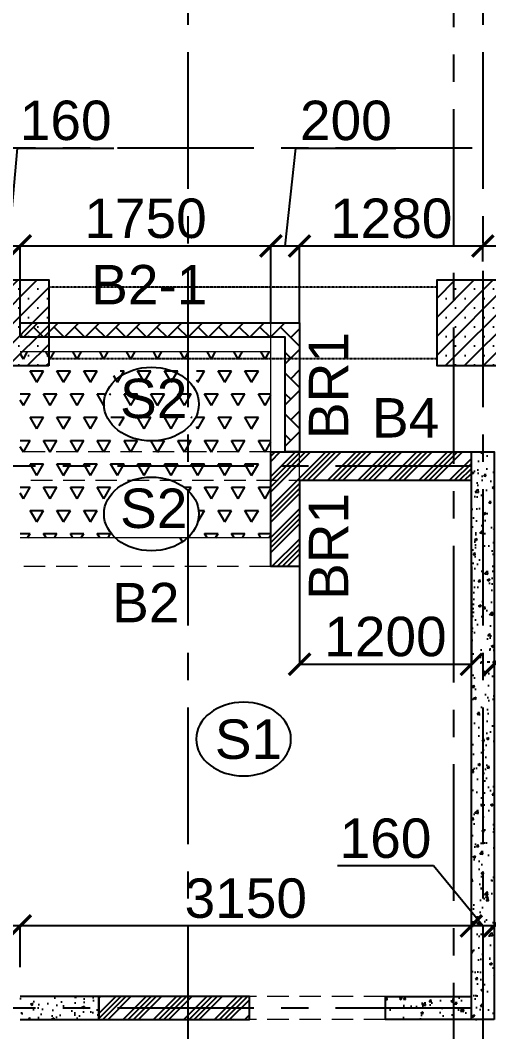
# Model space of a CAD drawing. Header units: inches. Extents: x -1898 to 127651, y -195120 to -109120.
# Drawn here: x 57821 to 61092, y -123235 to -116178 of the extents above; entities that cross this region are included whole.
import ezdxf

# ---------------------------------------------------------------- set-up
doc = ezdxf.new("R2010")
doc.units = ezdxf.units.IN
doc.header["$MEASUREMENT"] = 0
for name, pattern in [('CENTER', [50.8, 31.75, -6.35, 6.35, -6.35]), ('DASHED2', [9.525, 6.35, -3.175]), ('Hidden', [3, 2, -1])]:
    doc.linetypes.add(name, pattern=pattern)
for name, color, linetype in [('160 R.C. WALL HAT', 8, 'Continuous'), ('160 R.C.WALL', 6, 'Continuous'), ('AR-Column', 40, 'Continuous'), ('AR-Hidden', 251, 'DASHED2'), ('BAL. PARAPET WALL', 4, 'Continuous'), ('BEAM TEXT', 4, 'Continuous'), ('DIM', 251, 'Continuous'), ('GRID', 8, 'CENTER'), ('NON S.WALL HATCH', 8, 'Continuous'), ('NON STRUC R.C.WALL', 6, 'Continuous'), ('NON.STRUC.R.C.WALLS', 1, 'Continuous'), ('PARAPET WALL', 4, 'Continuous'), ('SUNKEN', 8, 'Continuous')]:
    doc.layers.add(name, color=color, linetype=linetype)
for name, color, linetype, lineweight in [('BEAMS', 3, 'Continuous', 0), ('SLAB CIR', 1, 'Continuous', 25), ('SLAB TXT', 3, 'Continuous', 0)]:
    doc.layers.add(name, color=color, linetype=linetype, lineweight=lineweight)
doc.styles.add('T200', font='sanss___.ttf', dxfattribs={"height": 275})
doc.styles.add('T300', font='sanss___.ttf', dxfattribs={"height": 350})
doc.dimstyles.new('T 200', dxfattribs={"dimtxt": 275, "dimasz": 150, "dimexe": 1, "dimexo": 0, "dimgap": 50, "dimtad": 1, "dimdec": 0, "dimrnd": 5, "dimdsep": 46, "dimtxsty": 'T200', "dimblk": 'ARCHTICK', "dimcen": 2.5, "dimdle": 1, "dimclrd": 5, "dimclre": 253, "dimclrt": 1, "dimadec": 0, "dimazin": 0, "dimtfac": 1, "dimtdec": 0, "dimtmove": 2, "dimatfit": 3, "dimfxl": 0, "dimarcsym": 0})
pattern_1 = [(45, (2346260.05, -240371.21), (-106.066017, 106.066017), []), (45, (2346295.4, -240371.21), (-106.066017, 106.066017), []), (45, (2346330.76, -240371.21), (-106.066017, 106.066017), []), (45, (2346366.12, -240371.21), (-106.066017, 106.066017), [])]
pattern_2 = [(50, (2184721.52, 112605.64), (179.315046, -15.688034), [18.75, -206.25]), (355, (2184721.52, 112605.64), (-34.687833, 188.048033), [15, -165]), (100.451444, (2184736.47, 112604.33), (144.627212, 172.359998), [15.935048, -175.285528]), (46.1842, (2184721.52, 112655.64), (266.810333, -41.37982), [28.125, -309.375]), (96.635635, (2184743.76, 112652.2), (233.665486, 243.52965), [23.902586, -262.92844]), (351.184164, (2184721.52, 112655.64), (233.665486, 243.52965), [22.5, -247.5]), (21, (2184746.52, 112643.14), (149.226763, -100.654723), [18.75, -206.25]), (326, (2184746.52, 112643.14), (60.828833, 181.287511), [15, -165]), (71.451445, (2184758.96, 112634.75), (210.055594, 80.632788), [15.935047, -175.285528]), (37.5, (2184721.524, 112605.64), (3.0399638, 83.2234635), [0, -163, 0, -167.5, 0, -165.625]), (7.5, (2184721.52, 112605.64), (65.7673844, 98.602928), [0, -95.5, 0, -159.25, 0, -63.125]), (327.5, (2184665.774, 112605.64), (133.455609, -5.638718), [0, -62.5, 0, -195, 0, -258.75]), (317.5, (2184640.77, 112605.64), (145.7965423, 25.0262456), [0, -81.25, 0, -129.5, 0, -183.75])]
pattern_3 = [(45, (-132245.64, 75915.45), (-66.29126, 66.29126), []), (45, (-132179.35, 75915.45), (-66.29126, 66.29126), [0, -93.75])]

# ---------------------------------------------------------------- blocks, each defined once
blk = doc.blocks.new('_ARCHTICK')
at = {"color": 0, "linetype": 'ByBlock', "const_width": 0.15}
blk.add_lwpolyline([(-0.5, -0.5), (0.5, 0.5)], dxfattribs=at)
blk = doc.blocks.new('*D601')
at = {"layer": 'Defpoints', "color": 0}
for p in [(61131, -122496.6), (61131, -122512, 14.7), (64321, -122512, 14.7)]:
    blk.add_point(p, dxfattribs=at)
at = {"layer": 'DIM', "color": 5, "lineweight": -2}
blk.add_line((64322, -122496.6), (61130, -122496.6), dxfattribs=at)
at = {"layer": 'DIM', "color": 253, "lineweight": -2}
for p, q in [((61131, -122512), (61131, -122495.6)), ((64321, -122512), (64321, -122495.6))]:
    blk.add_line(p, q, dxfattribs=at)
at = {"layer": 'DIM', "color": 5, "lineweight": -2, "xscale": 150, "yscale": 150, "zscale": 150, "rotation": 180}
blk.add_blockref('_ARCHTICK', (61131, -122496.6), dxfattribs=at)
at = {"layer": 'DIM', "color": 5, "lineweight": -2, "xscale": 150, "yscale": 150, "zscale": 150}
blk.add_blockref('_ARCHTICK', (64321, -122496.6), dxfattribs=at)
at = {"layer": 'DIM', "color": 1, "insert": (62726, -122304.8), "char_height": 275, "attachment_point": 5, "style": 'T200'}
blk.add_mtext('3190', dxfattribs=at)
blk = doc.blocks.new('*D602')
at = {"layer": 'Defpoints', "color": 0}
for p in [(60971, -122496.6), (61131, -122512, 14.7), (60971, -122743.1, 14.7)]:
    blk.add_point(p, dxfattribs=at)
at = {"layer": 'DIM', "color": 5, "lineweight": -2}
for p, q in [((60707.5, -122078.6), (60035.3, -122078.6)), ((61051, -122496.6), (60707.5, -122078.6)), ((61132, -122496.6), (60970, -122496.6))]:
    blk.add_line(p, q, dxfattribs=at)
at = {"layer": 'DIM', "color": 253, "lineweight": -2}
for p, q in [((60971, -122743.1), (60971, -122495.6)), ((61131, -122512), (61131, -122495.6))]:
    blk.add_line(p, q, dxfattribs=at)
at = {"layer": 'DIM', "color": 5, "lineweight": -2, "xscale": 150, "yscale": 150, "zscale": 150, "rotation": 180}
blk.add_blockref('_ARCHTICK', (60971, -122496.6), dxfattribs=at)
at = {"layer": 'DIM', "color": 5, "lineweight": -2, "xscale": 150, "yscale": 150, "zscale": 150}
blk.add_blockref('_ARCHTICK', (61131, -122496.6), dxfattribs=at)
at = {"layer": 'DIM', "color": 1, "insert": (60371.4, -121886.7), "char_height": 275, "attachment_point": 5, "style": 'T200'}
blk.add_mtext('160', dxfattribs=at)
blk = doc.blocks.new('*D603')
at = {"layer": 'Defpoints', "color": 0}
for p in [(57821, -122496.6), (57821, -122783.8, 14.7), (60971, -122743.1, 14.7)]:
    blk.add_point(p, dxfattribs=at)
at = {"layer": 'DIM', "color": 5, "lineweight": -2}
blk.add_line((60972, -122496.6), (57820, -122496.6), dxfattribs=at)
at = {"layer": 'DIM', "color": 253, "lineweight": -2}
for p, q in [((57821, -122783.8), (57821, -122495.6)), ((60971, -122743.1), (60971, -122495.6))]:
    blk.add_line(p, q, dxfattribs=at)
at = {"layer": 'DIM', "color": 5, "lineweight": -2, "xscale": 150, "yscale": 150, "zscale": 150, "rotation": 180}
blk.add_blockref('_ARCHTICK', (57821, -122496.6), dxfattribs=at)
at = {"layer": 'DIM', "color": 5, "lineweight": -2, "xscale": 150, "yscale": 150, "zscale": 150}
blk.add_blockref('_ARCHTICK', (60971, -122496.6), dxfattribs=at)
at = {"layer": 'DIM', "color": 1, "insert": (59396, -122304.8), "char_height": 275, "attachment_point": 5, "style": 'T200'}
blk.add_mtext('3150', dxfattribs=at)
blk = doc.blocks.new('*D604')
at = {"layer": 'Defpoints', "color": 0}
for p in [(57661, -122496.6), (57661, -122783.8, 14.7), (57821, -122783.8, 14.7)]:
    blk.add_point(p, dxfattribs=at)
at = {"layer": 'DIM', "color": 5, "lineweight": -2}
for p, q in [((57519.9, -122078.3), (56847.7, -122078.3)), ((57741, -122496.6), (57519.9, -122078.3)), ((57822, -122496.6), (57660, -122496.6))]:
    blk.add_line(p, q, dxfattribs=at)
at = {"layer": 'DIM', "color": 253, "lineweight": -2}
for p, q in [((57661, -122783.8), (57661, -122495.6)), ((57821, -122783.8), (57821, -122495.6))]:
    blk.add_line(p, q, dxfattribs=at)
at = {"layer": 'DIM', "color": 5, "lineweight": -2, "xscale": 150, "yscale": 150, "zscale": 150, "rotation": 180}
blk.add_blockref('_ARCHTICK', (57661, -122496.6), dxfattribs=at)
at = {"layer": 'DIM', "color": 5, "lineweight": -2, "xscale": 150, "yscale": 150, "zscale": 150}
blk.add_blockref('_ARCHTICK', (57821, -122496.6), dxfattribs=at)
at = {"layer": 'DIM', "color": 1, "insert": (57183.8, -121886.4), "char_height": 275, "attachment_point": 5, "style": 'T200'}
blk.add_mtext('160', dxfattribs=at)
blk = doc.blocks.new('*D500')
at = {"layer": 'Defpoints', "color": 0}
for p in [(61051, -117753.1), (61051, -117861.4, 14.7), (62331, -118290.2, 14.7)]:
    blk.add_point(p, dxfattribs=at)
at = {"layer": 'DIM', "color": 5, "lineweight": -2}
blk.add_line((62332, -117753.1), (61050, -117753.1), dxfattribs=at)
at = {"layer": 'DIM', "color": 253, "lineweight": -2}
for p, q in [((61051, -117861.4), (61051, -117752.1)), ((62331, -118290.2), (62331, -117752.1))]:
    blk.add_line(p, q, dxfattribs=at)
at = {"layer": 'DIM', "color": 5, "lineweight": -2, "xscale": 150, "yscale": 150, "zscale": 150, "rotation": 180}
blk.add_blockref('_ARCHTICK', (61051, -117753.1), dxfattribs=at)
at = {"layer": 'DIM', "color": 5, "lineweight": -2, "xscale": 150, "yscale": 150, "zscale": 150}
blk.add_blockref('_ARCHTICK', (62331, -117753.1), dxfattribs=at)
at = {"layer": 'DIM', "color": 1, "insert": (61691, -117561.4), "char_height": 275, "attachment_point": 5, "style": 'T200'}
blk.add_mtext('1280', dxfattribs=at)
blk = doc.blocks.new('*D501')
at = {"layer": 'Defpoints', "color": 0}
for p in [(59771, -117753.1), (61051, -117861.4, 14.7), (59771, -118290.2, 14.7)]:
    blk.add_point(p, dxfattribs=at)
at = {"layer": 'DIM', "color": 5, "lineweight": -2}
blk.add_line((61052, -117753.1), (59770, -117753.1), dxfattribs=at)
at = {"layer": 'DIM', "color": 253, "lineweight": -2}
for p, q in [((59771, -118290.2), (59771, -117752.1)), ((61051, -117861.4), (61051, -117752.1))]:
    blk.add_line(p, q, dxfattribs=at)
at = {"layer": 'DIM', "color": 5, "lineweight": -2, "xscale": 150, "yscale": 150, "zscale": 150, "rotation": 180}
blk.add_blockref('_ARCHTICK', (59771, -117753.1), dxfattribs=at)
at = {"layer": 'DIM', "color": 5, "lineweight": -2, "xscale": 150, "yscale": 150, "zscale": 150}
blk.add_blockref('_ARCHTICK', (61051, -117753.1), dxfattribs=at)
at = {"layer": 'DIM', "color": 1, "insert": (60411, -117561.4), "char_height": 275, "attachment_point": 5, "style": 'T200'}
blk.add_mtext('1280', dxfattribs=at)
blk = doc.blocks.new('*D502')
at = {"layer": 'Defpoints', "color": 0}
for p in [(59571, -117753.1), (59571, -118290.2, 14.7), (59771, -118290.2, 14.7)]:
    blk.add_point(p, dxfattribs=at)
at = {"layer": 'DIM', "color": 5, "lineweight": -2}
for p, q in [((59671, -117753.1), (59745.6, -117070.3)), ((59745.6, -117070.3), (60443.9, -117070.3)), ((59772, -117753.1), (59570, -117753.1))]:
    blk.add_line(p, q, dxfattribs=at)
at = {"layer": 'DIM', "color": 253, "lineweight": -2}
for p, q in [((59571, -118290.2), (59571, -117752.1)), ((59771, -118290.2), (59771, -117752.1))]:
    blk.add_line(p, q, dxfattribs=at)
at = {"layer": 'DIM', "color": 5, "lineweight": -2, "xscale": 150, "yscale": 150, "zscale": 150, "rotation": 180}
blk.add_blockref('_ARCHTICK', (59571, -117753.1), dxfattribs=at)
at = {"layer": 'DIM', "color": 5, "lineweight": -2, "xscale": 150, "yscale": 150, "zscale": 150}
blk.add_blockref('_ARCHTICK', (59771, -117753.1), dxfattribs=at)
at = {"layer": 'DIM', "color": 1, "insert": (60094.7, -116878.6), "char_height": 275, "attachment_point": 5, "style": 'T200'}
blk.add_mtext('200', dxfattribs=at)
blk = doc.blocks.new('*D355')
at = {"layer": 'Defpoints', "color": 0}
for p in [(57821, -117753.1), (57821, -118290.2, 14.7), (59571, -118290.2, 14.7)]:
    blk.add_point(p, dxfattribs=at)
at = {"layer": 'DIM', "color": 5, "lineweight": -2}
blk.add_line((59572, -117753.1), (57820, -117753.1), dxfattribs=at)
at = {"layer": 'DIM', "color": 253, "lineweight": -2}
for p, q in [((57821, -118290.2), (57821, -117752.1)), ((59571, -118290.2), (59571, -117752.1))]:
    blk.add_line(p, q, dxfattribs=at)
at = {"layer": 'DIM', "color": 5, "lineweight": -2, "xscale": 150, "yscale": 150, "zscale": 150, "rotation": 180}
blk.add_blockref('_ARCHTICK', (57821, -117753.1), dxfattribs=at)
at = {"layer": 'DIM', "color": 5, "lineweight": -2, "xscale": 150, "yscale": 150, "zscale": 150}
blk.add_blockref('_ARCHTICK', (59571, -117753.1), dxfattribs=at)
at = {"layer": 'DIM', "color": 1, "insert": (58696, -117561.4), "char_height": 275, "attachment_point": 5, "style": 'T200'}
blk.add_mtext('1750', dxfattribs=at)
blk = doc.blocks.new('*D356')
at = {"layer": 'Defpoints', "color": 0}
for p in [(57661, -117753.1), (57661, -118290.2, 14.7), (57821, -118290.2, 14.7)]:
    blk.add_point(p, dxfattribs=at)
at = {"layer": 'DIM', "color": 5, "lineweight": -2}
for p, q in [((57741, -117753.1), (57802.3, -117070.3)), ((57802.3, -117070.3), (58474.6, -117070.3)), ((57822, -117753.1), (57660, -117753.1))]:
    blk.add_line(p, q, dxfattribs=at)
at = {"layer": 'DIM', "color": 253, "lineweight": -2}
for p, q in [((57661, -118290.2), (57661, -117752.1)), ((57821, -118290.2), (57821, -117752.1))]:
    blk.add_line(p, q, dxfattribs=at)
at = {"layer": 'DIM', "color": 5, "lineweight": -2, "xscale": 150, "yscale": 150, "zscale": 150, "rotation": 180}
blk.add_blockref('_ARCHTICK', (57661, -117753.1), dxfattribs=at)
at = {"layer": 'DIM', "color": 5, "lineweight": -2, "xscale": 150, "yscale": 150, "zscale": 150}
blk.add_blockref('_ARCHTICK', (57821, -117753.1), dxfattribs=at)
at = {"layer": 'DIM', "color": 1, "insert": (58138.4, -116878.4), "char_height": 275, "attachment_point": 5, "style": 'T200'}
blk.add_mtext('160', dxfattribs=at)
blk = doc.blocks.new('*D765')
at = {"layer": 'Defpoints', "color": 0}
for p in [(61131, -119990.2, 14.7), (62331, -119990.2), (61131, -120671)]:
    blk.add_point(p, dxfattribs=at)
at = {"layer": 'DIM', "color": 253, "lineweight": -2}
for p, q in [((61131, -119990.2), (61131, -120672)), ((62331, -119990.2), (62331, -120672))]:
    blk.add_line(p, q, dxfattribs=at)
at = {"layer": 'DIM', "color": 5, "lineweight": -2}
blk.add_line((62332, -120671), (61130, -120671), dxfattribs=at)
at = {"layer": 'DIM', "color": 5, "lineweight": -2, "xscale": 150, "yscale": 150, "zscale": 150, "rotation": 180}
blk.add_blockref('_ARCHTICK', (61131, -120671), dxfattribs=at)
at = {"layer": 'DIM', "color": 5, "lineweight": -2, "xscale": 150, "yscale": 150, "zscale": 150}
blk.add_blockref('_ARCHTICK', (62331, -120671), dxfattribs=at)
at = {"layer": 'DIM', "color": 1, "insert": (61731, -120479.4), "char_height": 275, "attachment_point": 5, "style": 'T200'}
blk.add_mtext('1200', dxfattribs=at)
blk = doc.blocks.new('*D766')
at = {"layer": 'Defpoints', "color": 0}
for p in [(59771, -119990.2), (60971, -119990.2, 14.7), (60971, -120671)]:
    blk.add_point(p, dxfattribs=at)
at = {"layer": 'DIM', "color": 253, "lineweight": -2}
for p, q in [((59771, -119990.2), (59771, -120672)), ((60971, -119990.2), (60971, -120672))]:
    blk.add_line(p, q, dxfattribs=at)
at = {"layer": 'DIM', "color": 5, "lineweight": -2}
blk.add_line((59770, -120671), (60972, -120671), dxfattribs=at)
at = {"layer": 'DIM', "color": 5, "lineweight": -2, "xscale": 150, "yscale": 150, "zscale": 150, "rotation": 180}
blk.add_blockref('_ARCHTICK', (59771, -120671), dxfattribs=at)
at = {"layer": 'DIM', "color": 5, "lineweight": -2, "xscale": 150, "yscale": 150, "zscale": 150}
blk.add_blockref('_ARCHTICK', (60971, -120671), dxfattribs=at)
at = {"layer": 'DIM', "color": 1, "insert": (60371, -120479.4), "char_height": 275, "attachment_point": 5, "style": 'T200'}
blk.add_mtext('1200', dxfattribs=at)
blk = doc.blocks.new('A$C02A55DAE')
at = {"layer": 'NON S.WALL HATCH'}
h = blk.add_hatch(dxfattribs=at)
h.set_pattern_fill('SACNCR', color=256, scale=1000)
h.set_pattern_definition(pattern_3)
h.paths.add_polyline_path([(52858.6, 600), (52258.6, 600), (52258.6, 1200), (52858.6, 1200)])
h = blk.add_hatch(dxfattribs=at)
h.set_pattern_fill('SACNCR', color=256, scale=1000)
h.set_pattern_definition(pattern_3)
h.paths.add_polyline_path([(56168.6, 600), (55568.6, 600), (55568.6, 1200), (56168.6, 1200)])
at = {"layer": 'AR-Column', "color": 4, "elevation": -29.5}
for points in [[(52858.6, 600), (52258.6, 600), (52258.6, 1200), (52858.6, 1200)], [(56168.6, 600), (55568.6, 600), (55568.6, 1200), (56168.6, 1200)]]:
    blk.add_lwpolyline(points, close=True, dxfattribs=at)
at = {"layer": 'AR-Hidden', "ltscale": 0.009}
for p, q in [((55574.7, 1150, -29.5), (52864.7, 1150, -29.5)), ((55574.7, 650, -29.5), (52864.7, 650, -29.5))]:
    blk.add_line(p, q, dxfattribs=at)

msp = doc.modelspace()

# ---------------------------------------------------------------- hatches: boundary and pattern name
at = {"layer": '160 R.C. WALL HAT'}
h = msp.add_hatch(dxfattribs=at)
h.set_pattern_fill('AR-CONC', color=256, scale=25)
h.set_pattern_definition(pattern_2)
h.paths.add_polyline_path([(60971, -119190.2), (61131, -119190.2), (61131, -123150.2), (60971, -123150.2)])
h = msp.add_hatch(dxfattribs=at)
h.set_pattern_fill('AR-CONC', color=256, scale=25)
h.set_pattern_definition(pattern_2)
h.paths.add_polyline_path([(58371, -122990.2), (58371, -123150.2), (57821, -123150.2), (57821, -122990.2)])
h = msp.add_hatch(dxfattribs=at)
h.set_pattern_fill('AR-CONC', color=256, scale=25)
h.set_pattern_definition(pattern_2)
h.paths.add_polyline_path([(60371, -123150.2), (60371, -122990.2), (60971, -122990.2), (60971, -123150.2)])
at = {"layer": 'BAL. PARAPET WALL'}
h = msp.add_hatch(dxfattribs=at)
h.set_pattern_fill('AR-HBONE', color=256, angle=-90, style=0)
h.set_pattern_definition([(315, (554342.33, 2006768.09), (143.684098, -4e-14), [304.8, -101.6]), (45, (554414.18, 2006696.24), (143.684098, -4e-14), [304.8, -101.6])])
h.paths.add_polyline_path([(57821, -118390.2), (57821, -118290.2), (59771, -118290.2), (59771, -119190.2), (59671, -119190.2), (59671, -118390.2)])
at = {"layer": 'NON STRUC R.C.WALL'}
h = msp.add_hatch(dxfattribs=at)
h.set_pattern_fill('ANSI34', color=1, scale=200)
h.set_pattern_definition(pattern_1)
h.paths.add_polyline_path([(60971, -119390.2), (59771, -119390.2), (59771, -119990.2), (59571, -119990.2), (59571, -119190.2), (60971, -119190.2)])
h = msp.add_hatch(dxfattribs=at)
h.set_pattern_fill('ANSI34', color=1, scale=200)
h.set_pattern_definition(pattern_1)
h.paths.add_polyline_path([(59421, -122990.2), (58371, -122990.2), (58371, -123150.2), (59421, -123150.2)])
at = {"layer": 'SUNKEN'}
h = msp.add_hatch(dxfattribs=at)
h.set_pattern_fill('TRIANG', color=256, scale=500)
h.set_pattern_definition([(60, (2301842.9, -345548.81), (-93.75, 162.379763), [93.75, -93.75]), (120, (2301842.9, -345548.81), (-187.5, 1e-07), [93.75, -93.75]), (0, (2301796.02, -345467.62), (93.75, 162.379763), [93.75, -93.75])])
h.paths.add_polyline_path([(57821, -118490.2), (59571, -118490.2), (59571, -119190.2), (57821, -119190.2)])
edge = h.paths.add_edge_path(flags=16)
edge.add_ellipse((58737, -118815.9), major_axis=(-331, 0), ratio=0.77685, start_angle=0, end_angle=360)
h.paths.add_polyline_path([(57821, -119190.2), (59571, -119190.2), (59571, -119390.2), (57821, -119390.2)])
h.paths.add_polyline_path([(58447.4, -119034), (58447.4, -118602.8), (59052.5, -118602.8), (59052.5, -119034)], flags=16)
edge = h.paths.add_edge_path()
edge.add_line((58579.2, -119396.5), (58567.8, -119401.6))
edge.add_line((58567.8, -119401.6), (58556.6, -119407))
edge.add_line((58556.6, -119407), (58545.7, -119412.7))
edge.add_line((58545.7, -119412.7), (58535.1, -119418.8))
edge.add_line((58535.1, -119418.8), (58524.8, -119425.2))
edge.add_line((58524.8, -119425.2), (58514.9, -119431.9))
edge.add_line((58514.9, -119431.9), (58505.3, -119438.9))
edge.add_line((58505.3, -119438.9), (58496.1, -119446.2))
edge.add_line((58496.1, -119446.2), (58487.3, -119453.8))
edge.add_line((58487.3, -119453.8), (58478.8, -119461.6))
edge.add_line((58478.8, -119461.6), (58470.8, -119469.7))
edge.add_line((58470.8, -119469.7), (58463.2, -119478.1))
edge.add_line((58463.2, -119478.1), (58456, -119486.7))
edge.add_line((58456, -119486.7), (58449.3, -119495.4))
edge.add_line((58449.3, -119495.4), (58443, -119504.4))
edge.add_line((58443, -119504.4), (58437.2, -119513.6))
edge.add_line((58437.2, -119513.6), (58431.9, -119523))
edge.add_line((58431.9, -119523), (58427, -119532.5))
edge.add_line((58427, -119532.5), (58422.6, -119542.1))
edge.add_line((58422.6, -119542.1), (58418.8, -119551.9))
edge.add_line((58418.8, -119551.9), (58415.4, -119561.8))
edge.add_line((58415.4, -119561.8), (58412.6, -119571.7))
edge.add_line((58412.6, -119571.7), (58410.2, -119581.8))
edge.add_line((58410.2, -119581.8), (58408.4, -119591.9))
edge.add_line((58408.4, -119591.9), (58407.1, -119602.1))
edge.add_line((58407.1, -119602.1), (58406.3, -119612.3))
edge.add_line((58406.3, -119612.3), (58406, -119622.5))
edge.add_line((58406, -119622.5), (58406.3, -119632.8))
edge.add_line((58406.3, -119632.8), (58407.1, -119643))
edge.add_line((58407.1, -119643), (58408.4, -119653.1))
edge.add_line((58408.4, -119653.1), (58410.2, -119663.3))
edge.add_line((58410.2, -119663.3), (58412.6, -119673.3))
edge.add_line((58412.6, -119673.3), (58415.4, -119683.3))
edge.add_line((58415.4, -119683.3), (58418.8, -119693.2))
edge.add_line((58418.8, -119693.2), (58422.6, -119703))
edge.add_line((58422.6, -119703), (58427, -119712.6))
edge.add_line((58427, -119712.6), (58431.9, -119722.1))
edge.add_line((58431.9, -119722.1), (58437.2, -119731.5))
edge.add_line((58437.2, -119731.5), (58443, -119740.6))
edge.add_line((58443, -119740.6), (58449.3, -119749.6))
edge.add_line((58449.3, -119749.6), (58456, -119758.4))
edge.add_line((58456, -119758.4), (58463.2, -119767))
edge.add_line((58463.2, -119767), (58470.8, -119775.3))
edge.add_line((58470.8, -119775.3), (58478.8, -119783.4))
edge.add_line((58478.8, -119783.4), (58487.3, -119791.3))
edge.add_line((58487.3, -119791.3), (58496.1, -119798.9))
edge.add_line((58496.1, -119798.9), (58505.3, -119806.2))
edge.add_line((58505.3, -119806.2), (58514.9, -119813.2))
edge.add_line((58514.9, -119813.2), (58524.8, -119819.9))
edge.add_line((58524.8, -119819.9), (58535.1, -119826.3))
edge.add_line((58535.1, -119826.3), (58541.9, -119830.2))
edge.add_line((58541.9, -119790.2), (57821, -119790.2))
edge.add_line((57821, -119790.2), (57821, -119390.2))
edge.add_line((57821, -119390.2), (58595.4, -119390.2))
edge.add_line((58595.4, -119390.2), (58590.9, -119391.8))
edge.add_line((58590.9, -119391.8), (58579.2, -119396.5))
edge = h.paths.add_edge_path()
edge.add_line((58883.2, -119391.8), (58878.7, -119390.2))
edge.add_line((58878.7, -119390.2), (59611, -119390.2))
edge.add_line((59571, -119390.2), (59571, -119830.2))
edge.add_line((59611, -119790.2), (58932.2, -119790.2))
edge.add_line((58932.2, -119790.2), (58939, -119826.3))
edge.add_line((58939, -119826.3), (58949.2, -119819.9))
edge.add_line((58949.2, -119819.9), (58959.2, -119813.2))
edge.add_line((58959.2, -119813.2), (58968.8, -119806.2))
edge.add_line((58968.8, -119806.2), (58978, -119798.9))
edge.add_line((58978, -119798.9), (58986.8, -119791.3))
edge.add_line((58986.8, -119791.3), (58995.2, -119783.4))
edge.add_line((58995.2, -119783.4), (59003.3, -119775.3))
edge.add_line((59003.3, -119775.3), (59010.9, -119767))
edge.add_line((59010.9, -119767), (59018.1, -119758.4))
edge.add_line((59018.1, -119758.4), (59024.8, -119749.6))
edge.add_line((59024.8, -119749.6), (59031.1, -119740.6))
edge.add_line((59031.1, -119740.6), (59036.9, -119731.5))
edge.add_line((59036.9, -119731.5), (59042.2, -119722.1))
edge.add_line((59042.2, -119722.1), (59047.1, -119712.6))
edge.add_line((59047.1, -119712.6), (59051.4, -119703))
edge.add_line((59051.4, -119703), (59055.3, -119693.2))
edge.add_line((59055.3, -119693.2), (59058.7, -119683.3))
edge.add_line((59058.7, -119683.3), (59061.5, -119673.3))
edge.add_line((59061.5, -119673.3), (59063.9, -119663.3))
edge.add_line((59063.9, -119663.3), (59065.7, -119653.1))
edge.add_line((59065.7, -119653.1), (59067, -119643))
edge.add_line((59067, -119643), (59067.8, -119632.8))
edge.add_line((59067.8, -119632.8), (59068, -119622.5))
edge.add_line((59068, -119622.5), (59067.8, -119612.3))
edge.add_line((59067.8, -119612.3), (59067, -119602.1))
edge.add_line((59067, -119602.1), (59065.7, -119591.9))
edge.add_line((59065.7, -119591.9), (59063.9, -119581.8))
edge.add_line((59063.9, -119581.8), (59061.5, -119571.7))
edge.add_line((59061.5, -119571.7), (59058.7, -119561.8))
edge.add_line((59058.7, -119561.8), (59055.3, -119551.9))
edge.add_line((59055.3, -119551.9), (59051.4, -119542.1))
edge.add_line((59051.4, -119542.1), (59047.1, -119532.5))
edge.add_line((59047.1, -119532.5), (59042.2, -119523))
edge.add_line((59042.2, -119523), (59036.9, -119513.6))
edge.add_line((59036.9, -119513.6), (59031.1, -119504.4))
edge.add_line((59031.1, -119504.4), (59024.8, -119495.4))
edge.add_line((59024.8, -119495.4), (59018.1, -119486.7))
edge.add_line((59018.1, -119486.7), (59010.9, -119478.1))
edge.add_line((59010.9, -119478.1), (59003.3, -119469.7))
edge.add_line((59003.3, -119469.7), (58995.2, -119461.6))
edge.add_line((58995.2, -119461.6), (58986.8, -119453.8))
edge.add_line((58986.8, -119453.8), (58978, -119446.2))
edge.add_line((58978, -119446.2), (58968.8, -119438.9))
edge.add_line((58968.8, -119438.9), (58959.2, -119431.9))
edge.add_line((58959.2, -119431.9), (58949.2, -119425.2))
edge.add_line((58949.2, -119425.2), (58939, -119418.8))
edge.add_line((58939, -119418.8), (58928.4, -119412.7))
edge.add_line((58928.4, -119412.7), (58917.5, -119407))
edge.add_line((58917.5, -119407), (58906.3, -119401.6))
edge.add_line((58906.3, -119401.6), (58894.9, -119396.5))
edge.add_line((58894.9, -119396.5), (58883.2, -119391.8))

# ---------------------------------------------------------------- linework, layer by layer
at = {"layer": '160 R.C.WALL', "elevation": 14.7}
msp.add_lwpolyline([(61131, -123150.2), (60971, -123150.2), (60971, -119190.2), (61131, -119190.2)], close=True, dxfattribs=at)
for points in [[(57821, -123150.2), (58371, -123150.2), (58371, -122990.2), (57821, -122990.2)], [(60971, -123150.2), (60371, -123150.2), (60371, -122990.2), (60971, -122990.2)]]:
    msp.add_lwpolyline(points, dxfattribs=at)
at = {"layer": 'BAL. PARAPET WALL', "elevation": 14.7}
msp.add_lwpolyline([(57821, -118390.2), (57821, -118290.2), (59771, -118290.2), (59771, -119190.2), (59671, -119190.2), (59671, -118390.2), (57821, -118390.2)], dxfattribs=at)
at = {"layer": 'BEAMS', "color": 4, "linetype": 'Continuous', "ltscale": 0.01}
for p, q in [((57821, -118290.2, 14.7), (59771, -118290.2, 14.7)), ((59571, -119990.2, 14.7), (59571, -118290.2, 14.7)), ((59771, -119990.2, 14.7), (59771, -118290.2, 14.7)), ((57821, -118490.2, 14.7), (59571, -118490.2, 14.7)), ((60971, -119190.2, 14.7), (59571, -119190.2, 14.7)), ((59571, -119790.2, 14.7), (57821, -119790.2, 14.7))]:
    msp.add_line(p, q, dxfattribs=at)
at = {"layer": 'BEAMS', "linetype": 'Hidden', "ltscale": 75}
for p, q in [((59571, -119190.2, 14.7), (57821, -119190.2, 14.7)), ((60971, -119390.2, 14.7), (57821, -119390.2, 14.7)), ((59571, -119990.2, 14.7), (57821, -119990.2, 14.7)), ((60371, -122990.2, 14.7), (58371, -122990.2, 14.7)), ((60371, -123150.2, 14.7), (58371, -123150.2, 14.7))]:
    msp.add_line(p, q, dxfattribs=at)
at = {"layer": 'GRID', "ltscale": 30}
for p, q in [((58990.8, -111829.1, 14.7), (58990.8, -143550.6, 14.7)), ((61051, -111829.1, 14.7), (61051, -143550.6, 14.7)), ((60846, -112225.3, 14.7), (60846, -143550.6, 14.7)), ((86883.8, -117070.3, 14.7), (739.5, -117070.3, 14.7)), ((86883.8, -119290.2, 14.7), (739.5, -119290.2, 14.7)), ((86883.8, -123070.2, 14.7), (739.5, -123070.2, 14.7))]:
    msp.add_line(p, q, dxfattribs=at)
at = {"layer": 'NON.STRUC.R.C.WALLS', "elevation": 14.7}
msp.add_lwpolyline([(60971, -119390.2), (59771, -119390.2), (59771, -119990.2), (59571, -119990.2), (59571, -119190.2), (60971, -119190.2)], dxfattribs=at)
msp.add_lwpolyline([(59421, -122990.2), (58371, -122990.2), (58371, -123150.2), (59421, -123150.2)], close=True, dxfattribs=at)
at = {"layer": 'PARAPET WALL'}
msp.add_line((59771, -119990.2, 14.7), (59571, -119990.2, 14.7), dxfattribs=at)
at = {"layer": 'SLAB CIR'}
for centre in [(58737, -118855.9, -0.7), (58737, -119622.5, -0.7)]:
    msp.add_ellipse(centre, major_axis=(-331, 0), ratio=0.77685, dxfattribs=at)
at = {"layer": 'SLAB CIR', "extrusion": (0, 0, -1)}
msp.add_ellipse((59380.4, -121193.3, -0.7), major_axis=(331, 0), ratio=0.77685, dxfattribs=at)

# ---------------------------------------------------------------- block references
at = {"layer": 'DIM', "color": 1}
msp.add_blockref('A$C02A55DAE', (5162.4, -119190.2, 29.5), dxfattribs=at)

# ---------------------------------------------------------------- texts
at = {"layer": 'BEAM TEXT', "style": 'T300'}
for s, p in [('B2-1', (58316.3, -118160.2)), ('B4', (60276.9, -119089.3)), ('B2', (58462.8, -120378.4))]:
    msp.add_text(s, height=275, dxfattribs=at).set_placement(p)
for p in [(60110.9, -119100.3), (60110.9, -120222.5)]:
    msp.add_text('BR1', height=275, rotation=90, dxfattribs=at).set_placement(p)
at = {"layer": 'SLAB TXT', "style": 'T300'}
for s, p in [('S2', (58518.1, -118953.9)), ('S2', (58518.1, -119720.5)), ('S1', (59180, -121331.3))]:
    msp.add_text(s, height=275, dxfattribs=at).set_placement(p)

# ---------------------------------------------------------------- dimensions: what is measured, and where the dimension line sits
at = {"layer": 'DIM'}
for base, p1, p2, picture, middle in [((57661, -117753.1), (57821, -118290.2, 14.7), (57661, -118290.2, 14.7), '*D356', (57852.3, -117070.3)), ((59571, -117753.1), (59771, -118290.2, 14.7), (59571, -118290.2, 14.7), '*D502', (59795.6, -117070.3)), ((57661, -122496.6), (57821, -122783.8, 14.7), (57661, -122783.8, 14.7), '*D604', (57469.9, -122078.3)), ((60971, -122496.6), (61131, -122512, 14.7), (60971, -122743.1, 14.7), '*D602', (60657.5, -122078.6))]:
    dim = msp.add_linear_dim(base=base, p1=p1, p2=p2, angle=180, dimstyle='T 200', override={"dimtmove": 1}, dxfattribs=at)
    dim.commit()
    dim.dimension.update_dxf_attribs({"geometry": picture, "text_midpoint": middle, "dimtype": 160})
for base, p1, p2, picture, middle in [((57821, -117753.1), (59571, -118290.2, 14.7), (57821, -118290.2, 14.7), '*D355', (58696, -117561.4)), ((59771, -117753.1), (61051, -117861.4, 14.7), (59771, -118290.2, 14.7), '*D501', (60411, -117561.4)), ((61051, -117753.1), (62331, -118290.2, 14.7), (61051, -117861.4, 14.7), '*D500', (61691, -117561.4)), ((57821, -122496.6), (60971, -122743.1, 14.7), (57821, -122783.8, 14.7), '*D603', (59396, -122304.8)), ((61131, -122496.6), (64321, -122512, 14.7), (61131, -122512, 14.7), '*D601', (62726, -122304.8))]:
    dim = msp.add_linear_dim(base=base, p1=p1, p2=p2, angle=180, dimstyle='T 200', dxfattribs=at)
    dim.commit()
    dim.dimension.update_dxf_attribs({"geometry": picture, "text_midpoint": middle})
dim = msp.add_linear_dim(base=(60971, -120671), p1=(59771, -119990.2), p2=(60971, -119990.2, 14.7), angle=180, dimstyle='T 200', override={"dimarcsym": 2}, dxfattribs=at)
dim.commit()
dim.dimension.update_dxf_attribs({"geometry": '*D766', "text_midpoint": (60371, -120479.4)})
dim = msp.add_linear_dim(base=(61131, -120671), p1=(62331, -119990.2), p2=(61131, -119990.2, 14.7), dimstyle='T 200', override={"dimarcsym": 2}, dxfattribs=at)
dim.commit()
dim.dimension.update_dxf_attribs({"geometry": '*D765', "text_midpoint": (61731, -120479.4)})

doc.saveas('drawing.dxf')
